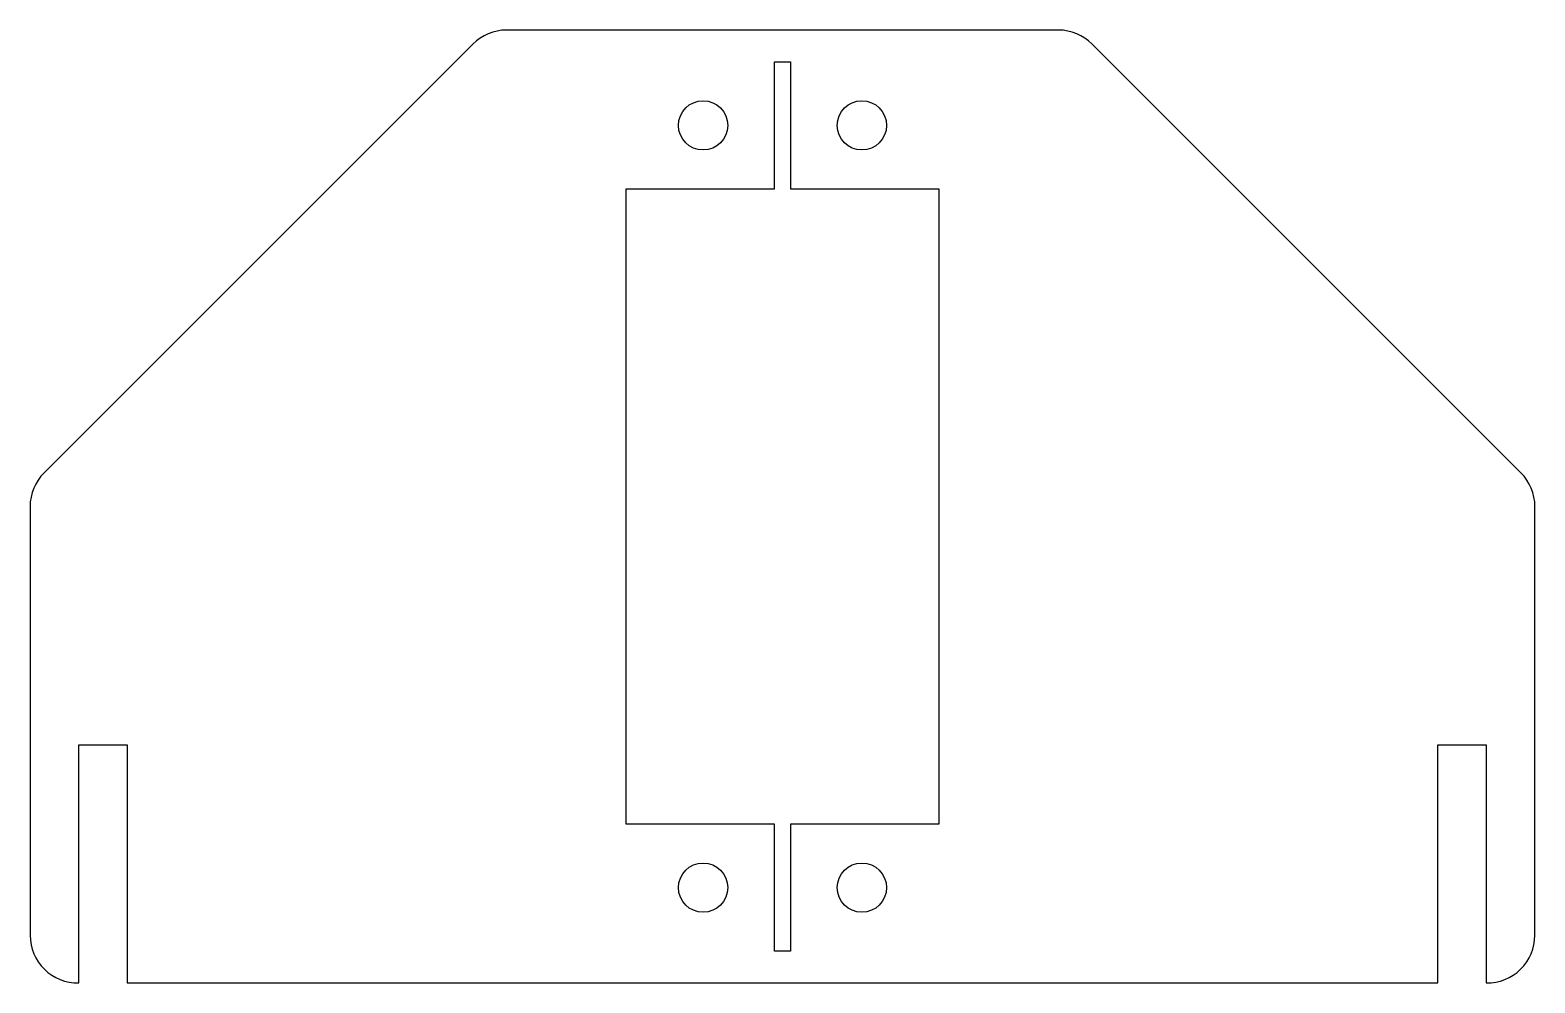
# Model space of a CAD drawing. Header units: millimetres. Extents: x -47.4 to 47.4, y -93.2 to -33.2.
import ezdxf

# ---------------------------------------------------------------- set-up
doc = ezdxf.new("R2010")
doc.units = ezdxf.units.MM
doc.layers.get('0').update_dxf_attribs({"linetype": 'CONTINUOUS'})

msp = doc.modelspace()

# ---------------------------------------------------------------- linework, layer by layer
msp.add_lwpolyline([(-41.26, -93.176), (41.26, -93.176), (41.26, -78.176), (44.315, -78.176), (44.315, -93.175, 0.420084), (47.375, -90.176), (47.375, -63.176, 0.198912), (46.496, -61.054), (19.496, -34.054, 0.198912), (17.375, -33.176), (-17.375, -33.176, 0.198912), (-19.496, -34.054), (-46.496, -61.054, 0.198912), (-47.375, -63.176), (-47.375, -90.176, 0.420084), (-44.315, -93.175), (-44.315, -78.176), (-41.26, -78.176)], format="xyb", close=True)
msp.add_lwpolyline([(0.5, -91.176), (-0.5, -91.176), (-0.5, -83.176), (-9.85, -83.176), (-9.85, -43.176), (-0.5, -43.176), (-0.5, -35.176), (0.5, -35.176), (0.5, -43.176), (9.85, -43.176), (9.85, -83.176), (0.5, -83.176)], close=True)
for centre in [(-5, -39.176), (5, -39.176), (-5, -87.176), (5, -87.176)]:
    msp.add_circle(centre, 1.55)

doc.saveas('drawing.dxf')
